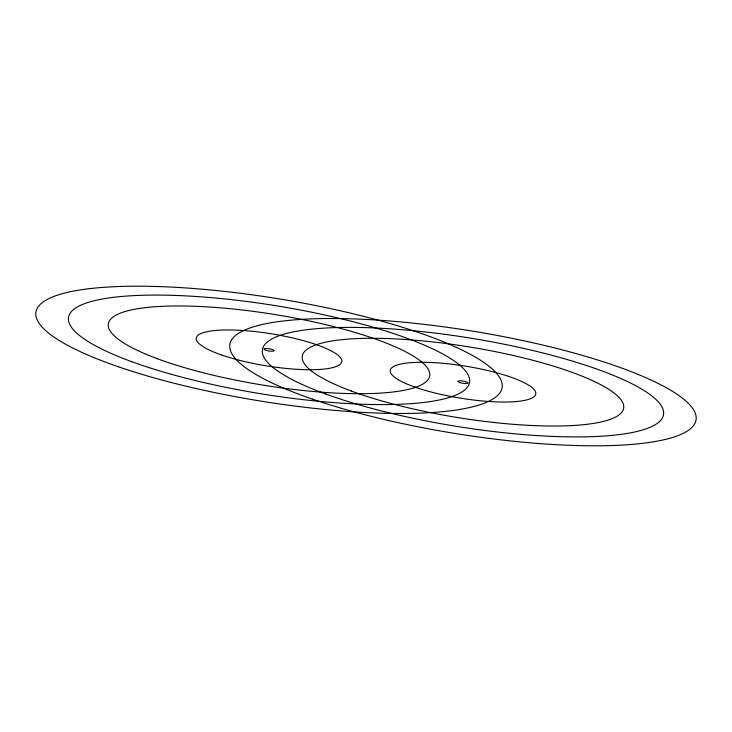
<?xml version="1.0" encoding="UTF-8"?>
<svg xmlns="http://www.w3.org/2000/svg" width="732" height="732" viewBox="0 0 732 732"><rect width="100%" height="100%" fill="white"/><g stroke="black" fill="none" stroke-linecap="round" stroke-linejoin="round"><path stroke-width="1.1" d="M351.296 391.034A162.779 35.786 9.2 0 0 618.988 414.934A162.779 35.786 9.2 0 0 418.622 340.508A162.779 35.786 9.2 0 0 351.296 391.034M414.815 387.054A73.74 16.214 9.2 0 0 534.369 396.387A73.74 16.214 9.2 0 0 439.731 363.026A73.74 16.214 9.2 0 0 414.815 387.054M460.172 382.671A5.115 1.125 9.2 0 0 468.013 383.01A5.115 1.125 9.2 0 0 460.73 380.786A5.115 1.125 9.2 0 0 460.172 382.671M325.685 393.999A203.148 44.661 9.2 0 0 658.361 422.538A203.148 44.661 9.2 0 0 404.869 329.931A203.148 44.661 9.2 0 0 325.685 393.999M312.28 399.068A236.116 51.908 9.2 0 0 692.481 426.838A236.116 51.908 9.2 0 0 384.154 320.561A236.116 51.908 9.2 0 0 312.28 399.068M157.353 358.717A162.779 35.786 9.2 0 0 425.045 382.616A162.779 35.786 9.2 0 0 224.687 308.19A162.779 35.786 9.2 0 0 157.353 358.717M220.872 354.745A73.74 16.214 9.2 0 0 340.426 364.079A73.74 16.214 9.2 0 0 245.787 330.708A73.74 16.214 9.2 0 0 220.872 354.745M266.228 350.363A5.115 1.125 9.2 0 0 274.07 350.692A5.115 1.125 9.2 0 0 266.787 348.478A5.115 1.125 9.2 0 0 266.228 350.363M131.742 361.681A203.148 44.661 9.2 0 0 464.417 390.22A203.148 44.661 9.2 0 0 210.926 297.622A203.148 44.661 9.2 0 0 131.742 361.681M118.337 366.759A236.116 51.908 9.2 0 0 498.538 394.521A236.116 51.908 9.2 0 0 190.219 288.252A236.116 51.908 9.2 0 0 118.337 366.759"/></g></svg>
